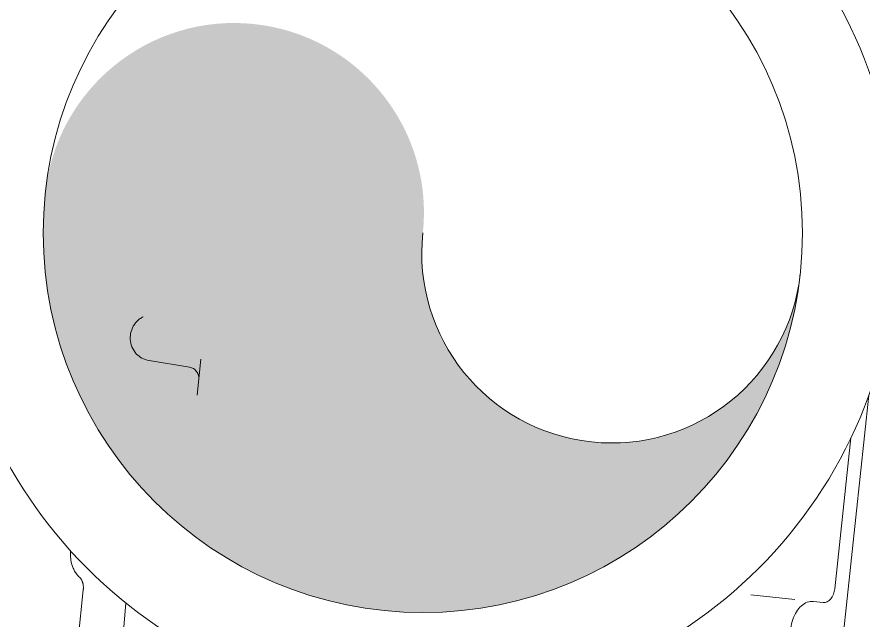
# Model space of a CAD drawing. Header units: millimetres. Extents: x 8265 to 78888, y 1905 to 34251.
# Drawn here: x 38843.98 to 38880.53, y 24265.47 to 24291.53 of the extents above; entities that cross this region are included whole.
import ezdxf

# ---------------------------------------------------------------- set-up
doc = ezdxf.new("R2010")
doc.units = ezdxf.units.MM
doc.layers.add('495_IMPIANTI_001-AM_0', color=6, linetype='Continuous', lineweight=0)

# ---------------------------------------------------------------- blocks, each defined once
blk = doc.blocks.new('gruppo elettrogeno')
at = {"layer": '495_IMPIANTI_001-AM_0'}
h = blk.add_hatch(color=256, dxfattribs=at)
edge = h.paths.add_edge_path()
edge.add_arc((109.41, -281.893), 16.4, 0, 180)
edge.add_arc((101.21, -281.893), 8.2, 0, 180, ccw=False)
edge.add_arc((117.61, -281.893), 8.2, 180, 360)
edge = h.paths.add_edge_path(flags=16)
edge.add_line((109.41, -275.449), (109.41, -288.336))
for p, q in [((89.494, -256.339), (89.508, -276.98)), ((122.358, -264.997), (122.358, -256.697)), ((120.473, -264.634), (120.342, -258.681)), ((90.94, -267.856), (90.521, -267.856)), ((91.743, -267.856), (93.652, -267.856)), ((90.082, -268.506), (90.082, -275.063)), ((118.362, -273.893), (118.362, -275.45)), ((118.818, -275.056), (120.588, -275.152))]:
    blk.add_line(p, q, dxfattribs=at)
for radius in [20.5, 16.4]:
    blk.add_circle((109.41, -281.893), radius, dxfattribs=at)
blk.add_arc((101.21, -281.893), 8.2, 0, 180, dxfattribs=at)
for points, start_tangent, end_tangent in [([(122.358, -264.997), (122.359, -265.051), (122.364, -265.105), (122.372, -265.156), (122.382, -265.205), (122.395, -265.252), (122.411, -265.295), (122.428, -265.336), (122.447, -265.374), (122.469, -265.41), (122.493, -265.444), (122.52, -265.475), (122.549, -265.504), (122.58, -265.53)], (0, -1), (0.806438, -0.591319)), ([(91.742, -266.216), (91.743, -266.22), (91.784, -266.606), (91.742, -266.995)], (0.216761, -0.976225), (-0.215859, -0.976425)), ([(91.742, -266.995), (91.623, -267.341), (91.436, -267.618), (91.201, -267.795), (90.94, -267.856)], (-0.215859, -0.976425), (-1, 0)), ([(90.082, -268.506), (90.115, -268.258), (90.21, -268.047), (90.353, -267.906), (90.521, -267.856)], (0, 1), (1, 0)), ([(118.818, -275.056), (118.641, -275.011), (118.492, -274.901), (118.394, -274.742), (118.359, -274.571)], (-0.998538, 0.054053), (-0.026986, 0.999636))]:
    blk.add_spline(points, degree=3, dxfattribs=dict(at, start_tangent=start_tangent, end_tangent=end_tangent))
for points, knots in [([(123.076, -266.612), (123.076, -266.61), (123.076, -266.583), (123.074, -266.531), (123.069, -266.454), (123.059, -266.374), (123.044, -266.291), (123.024, -266.207), (122.998, -266.123), (122.967, -266.04), (122.931, -265.959), (122.889, -265.879), (122.841, -265.802), (122.787, -265.728), (122.725, -265.657), (122.657, -265.59), (122.606, -265.549), (122.58, -265.53)], [12.189662, 12.189662, 12.189662, 12.189662, 12.24227, 12.982765, 13.751552, 14.564622, 15.41341, 16.280885, 17.157979, 18.040925, 18.929413, 19.825516, 20.731439, 21.650089, 22.585283, 23.542, 24.525976, 24.525976, 24.525976, 24.525976]), ([(121.036, -277.008), (121.088, -276.976), (121.225, -276.871), (121.401, -276.643), (121.51, -276.321), (121.51, -275.98), (121.401, -275.658), (121.195, -275.391), (120.914, -275.209), (120.697, -275.158), (120.588, -275.152)], [4.721341, 4.721341, 4.721341, 4.721341, 6.538298, 9.855266, 13.202026, 16.560344, 19.907103, 23.224072, 26.505805, 29.76237, 29.76237, 29.76237, 29.76237])]:
    blk.add_open_spline(points, degree=3, knots=knots, dxfattribs=at)

msp = doc.modelspace()

# ---------------------------------------------------------------- block references
at = {"layer": '495_IMPIANTI_001-AM_0', "linetype": 'Continuous', "rotation": 173.8923967405046}
msp.add_blockref('gruppo elettrogeno', (38940.311, 23990.259), dxfattribs=at)

doc.saveas('drawing.dxf')
